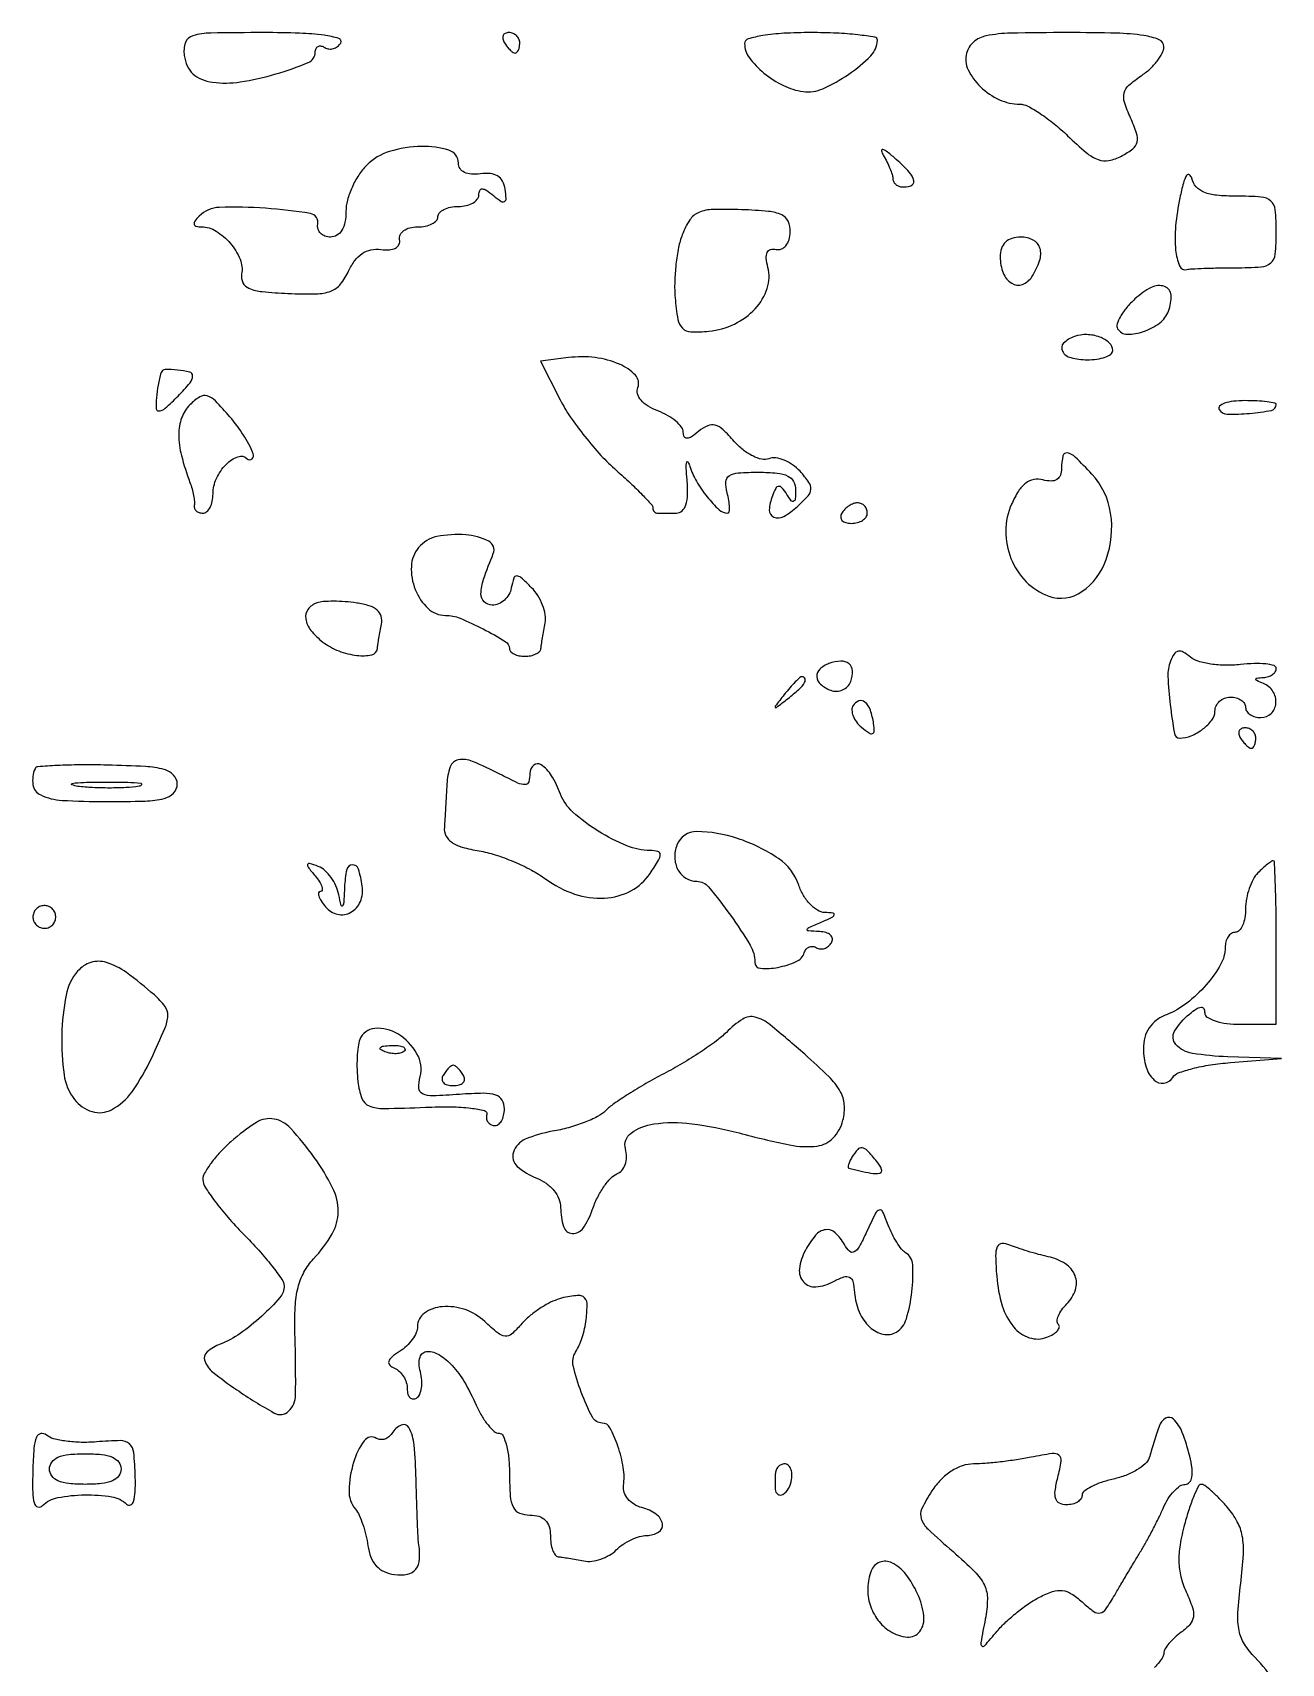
# Model space of a CAD drawing. Extents: x 0 to 5034, y 0 to 2560.
# Drawn here: x 4912.4 to 5034.5, y 2400.5 to 2560 of the extents above; entities that cross this region are included whole.
import ezdxf

# ---------------------------------------------------------------- set-up
doc = ezdxf.new("R2010")
doc.units = 0

msp = doc.modelspace()

# ---------------------------------------------------------------- linework, layer by layer
for points in [[(4927.180449, 2557.75, 0.072159), (4927.476173, 2556.741171, 0.097684), (4928.029862, 2555.972064, 0.093139), (4928.856679, 2555.44636, 0.060178), (4929.956052, 2555.153447, 0.073997), (4932.651924, 2555.173798, 0.032514), (4936.143486, 2555.955598, 0.026064), (4939.30684, 2557.06534, 0.304217), (4940, 2558.099159, -0.104208), (4940.072382, 2558.442684, -0.179599), (4940.273452, 2558.649736, -0.165049), (4940.575368, 2558.685375, -0.086193), (4940.930902, 2558.542705, 0.108373), (4941.334197, 2558.401101, 0.099685), (4941.77286, 2558.434921, 0.095498), (4942.179369, 2558.639411, 0.090427), (4942.489919, 2558.983688, 0.495202), (4942.319898, 2559.427255, 0.037639), (4940.861129, 2559.738061, 0.025114), (4938.471506, 2559.940374, 0.008561), (4934.989466, 2560, 0.004277), (4929.789258, 2559.955514, 0.065951), (4928.022505, 2559.690628, 0.241848), (4927.307669, 2559.01783, 0.121132)], [(4958.5, 2559, 0.029505), (4958.768994, 2558.617226, 0.035638), (4959.066025, 2558.29375, 0.038439), (4959.34829, 2558.065539, 0.151918), (4959.559017, 2558, 0.210953), (4959.727648, 2558.07446, 0.081139), (4959.870461, 2558.29375, 0.061769), (4959.967655, 2558.617151, 0.042167), (4960, 2559, 0.105053), (4959.918938, 2559.381556, 0.099167), (4959.688914, 2559.70625, 0.09642), (4959.345238, 2559.923877, 0.093332), (4958.940983, 2560, 0.108972), (4958.586039, 2559.921712, 0.182303), (4958.3746, 2559.70625, 0.161196), (4958.343488, 2559.3821, 0.082592)], [(4982, 2558.928571, 0.161788), (4982.459444, 2557.545841, 0.060499), (4983.889611, 2556.048461, 0.057473), (4985.790193, 2554.823045, 0.081363), (4987.712306, 2554.237943, 0.13838), (4989.65529, 2554.515493, 0.046699), (4992.174639, 2555.925476, 0.045927), (4994.332259, 2557.725734, 0.192481), (4994.982723, 2559.25, 0.373435), (4994.736254, 2559.547559, 0.012265), (4993.08555, 2559.779687, 0.017967), (4990.99094, 2559.946036, 0.010831), (4988.5, 2560, 0.012956), (4985.819596, 2559.930531, 0.027893), (4983.766667, 2559.708791, 0.031369), (4982.336721, 2559.379882, 0.331943)], [(5003.708291, 2557.992503, 0.17664), (5003.860863, 2556.372348, 0.091196), (5005.068457, 2554.700194, 0.083235), (5006.923216, 2553.438454, 0.108238), (5008.924899, 2553, -0.121747), (5009.694883, 2552.809693, -0.025068), (5010.907308, 2552.091592, -0.024992), (5012.265306, 2551.091382, -0.021248), (5013.595386, 2549.907548, 0.017195), (5015.405255, 2548.270206, 0.085532), (5016.583543, 2547.579264, 0.138475), (5017.633571, 2547.490316, 0.075318), (5018.862869, 2547.92661, 0.042024), (5019.959628, 2548.637974, 0.171621), (5020.382606, 2549.295743, 0.140575), (5020.341538, 2550.154649, 0.025113), (5019.743792, 2551.66297, -0.028844), (5019.155048, 2553.181542, -0.140455), (5019.124821, 2554.094457, -0.150876), (5019.582826, 2554.849116, -0.034936), (5020.773916, 2555.76588, 0.039262), (5021.625673, 2556.433261, 0.041431), (5022.346088, 2557.214558, 0.045153), (5022.844636, 2557.989257, 0.120979), (5023, 2558.621972, 0.304641), (5022.541337, 2559.304903, 0.06061), (5021.047682, 2559.713285, 0.030317), (5018.375742, 2559.941491, 0.006147), (5013.616631, 2560, 0.004838), (5008.027116, 2559.945915, 0.045168), (5005.634159, 2559.682528, 0.126505), (5004.392964, 2559.08055, 0.154146)], [(4945.029349, 2547.029349, 0.052694), (4944.252491, 2546.068891, 0.038417), (4943.596121, 2544.861746, 0.039092), (4943.147264, 2543.605175, 0.066331), (4943, 2542.5, -0.04716), (4942.90137, 2541.456621, -0.088208), (4942.6, 2540.666667, -0.118484), (4942.11998, 2540.177821, -0.140575), (4941.5, 2540, -0.085015), (4940.946227, 2540.094843, -0.112004), (4940.514063, 2540.367188, -0.124722), (4940.271843, 2540.773817, -0.12222), (4940.25, 2541.25, 0.423838), (4939.521763, 2542.304529, 0.023787), (4935.140862, 2542.819819, 0.025724), (4930.603908, 2542.901864, 0.190258), (4928.657212, 2542.057212, 0.032664), (4928.22289, 2541.562108, 0.216989), (4928.150656, 2541.25, 0.297877), (4928.341568, 2541.056604, 0.053262), (4928.871429, 2541, -0.140538), (4930.299667, 2540.590467, -0.077258), (4931.686301, 2539.392077, -0.077509), (4932.639544, 2537.834401, -0.143852), (4932.79899, 2536.373586, 0.161899), (4932.919704, 2535.541031, 0.179677), (4933.511921, 2534.989064, 0.074639), (4934.80731, 2534.664262, 0.012947), (4937.332531, 2534.48523, 0.015298), (4940.0762, 2534.446013, 0.084328), (4941.524397, 2534.716369, 0.134686), (4942.465849, 2535.389304, 0.063819), (4943.258132, 2536.667192, -0.052338), (4943.866017, 2537.699691, -0.086508), (4944.596413, 2538.396016, -0.097589), (4945.451397, 2538.75184, -0.08406), (4946.425601, 2538.783109, 0.049496), (4947.249165, 2538.752847, 0.106692), (4947.856909, 2538.924165, 0.161034), (4948.190612, 2539.272374, 0.161944), (4948.25, 2539.75, -0.166466), (4948.313391, 2540.225577, -0.122642), (4948.660937, 2540.632812, -0.093534), (4949.25353, 2540.907264, -0.061879), (4950, 2541, 0.048028), (4950.765418, 2541.073693, 0.068025), (4951.4125, 2541.29375, 0.088204), (4951.848523, 2541.618118, 0.191087), (4952, 2542, -0.191087), (4952.151477, 2542.381882, -0.088204), (4952.5875, 2542.70625, -0.068025), (4953.234582, 2542.926307, -0.048028), (4954, 2543, 0.054166), (4954.76512, 2543.08313, 0.073876), (4955.4125, 2543.329718, 0.093538), (4955.846976, 2543.694154, 0.173281), (4956, 2544.122445, -0.100097), (4956.088403, 2544.55961, -0.312359), (4956.328639, 2544.712316, -0.140586), (4956.744163, 2544.575248, -0.023693), (4957.419707, 2544.066637, 0.021612), (4958.17068, 2543.496329, 0.284104), (4958.504425, 2543.478735, 0.29055), (4958.664168, 2543.768167, 0.022288), (4958.565844, 2544.694193, 0.085456), (4958.308887, 2545.467388, 0.132423), (4957.829858, 2545.976811, 0.116941), (4957.111283, 2546.214938, 0.058048), (4956.146137, 2546.187142, -0.05205), (4955.269796, 2546.15141, -0.097837), (4954.587379, 2546.331712, -0.133543), (4954.158802, 2546.706751, -0.147661), (4954, 2547.232755, 0.327686), (4953.076151, 2548.491044, 0.081889), (4950.394607, 2548.870965, 0.068516), (4947.254755, 2548.365904, 0.122886)], [(4995.562793, 2548, -0.019173), (4995.91093, 2547.370688, -0.019525), (4996.207564, 2546.720313, -0.019728), (4996.420228, 2546.136659, -0.072514), (4996.484687, 2545.75, 0.106296), (4996.553894, 2545.457342, 0.087848), (4996.740294, 2545.195833, 0.084038), (4997.013887, 2545.005179, 0.085523), (4997.333333, 2544.916667, 0.107449), (4998.254056, 2545.022467, 0.372673), (4998.533098, 2545.499971, 0.141386), (4998.105413, 2546.35136, 0.026082), (4996.834237, 2547.589464, 0.01167), (4995.965439, 2548.316395, 0.090512), (4995.501213, 2548.565713, 0.591252), (4995.374886, 2548.446699, 0.072856)], [(5024.571637, 2543.849864, 0.02766), (5024.154474, 2541.073117, 0.047543), (5024.15728, 2538.735468, 0.071343), (5024.53267, 2537.192536, 0.371796), (5025.25, 2536.821113, -0.045047), (5025.734846, 2536.891471, -0.004108), (5026.954688, 2536.947452, -0.005292), (5028.413345, 2536.98693, -0.004119), (5030, 2537, 0.01583), (5032.521028, 2537.079836, 0.165362), (5033.464286, 2537.46875, 0.192545), (5033.900863, 2538.324962, 0.022778), (5034, 2540.5, 0.022625), (5033.901803, 2542.669024, 0.190325), (5033.469523, 2543.527165, 0.166986), (5032.536422, 2543.918478, 0.016544), (5030.073324, 2544, -0.022929), (5028.163189, 2544.087642, -0.07311), (5026.925464, 2544.387466, -0.117047), (5026.159341, 2544.930546, -0.123483), (5025.737517, 2545.75, 0.187533), (5025.50539, 2546.088991, 0.428719), (5025.233823, 2546.030989, 0.072323), (5024.910976, 2545.279872, 0.014283)], [(4975.899656, 2540.236074, 0.041815), (4975.538007, 2538.977167, 0.020904), (4975.283085, 2537.338776, 0.020595), (4975.159495, 2535.610018, 0.028511), (4975.201172, 2534.056473, 0.02023), (4975.463935, 2531.953109, 0.157696), (4975.912166, 2531.086965, 0.189769), (4976.739405, 2530.731984, 0.031693), (4978.5, 2530.790263, 0.08852), (4980.993144, 2531.488413, 0.093966), (4983.032275, 2532.997138, 0.105912), (4984.208983, 2534.980905, 0.146056), (4984.279567, 2537.038938, -0.037476), (4984.115728, 2537.934922, -0.133947), (4984.2079, 2538.504751, -0.224979), (4984.534854, 2538.781, -0.119343), (4985.076777, 2538.79259, 0.149592), (4985.596301, 2538.834661, 0.129226), (4986.038451, 2539.16031, 0.100729), (4986.339941, 2539.742008, 0.063754), (4986.454545, 2540.5, 0.110213), (4986.246763, 2541.54205, 0.183189), (4985.625578, 2542.171589, 0.085288), (4984.345115, 2542.511608, 0.013001), (4981.698483, 2542.679601, 0.014728), (4978.892504, 2542.701865, 0.094602), (4977.510622, 2542.407094, 0.148738), (4976.637676, 2541.680563, 0.054567)], [(5007, 2538.059017, 0.092408), (5007.29226, 2536.491165, 0.162197), (5008.123665, 2535.484179, 0.231055), (5009.16767, 2535.374277, 0.165725), (5010.096491, 2536.121885, 0.058198), (5010.851082, 2537.690637, 0.153085), (5010.885961, 2538.924254, 0.211198), (5010.236002, 2539.708842, 0.116192), (5009, 2540, 0.072026), (5008.136347, 2539.87494, 0.121293), (5007.507601, 2539.507377, 0.12387), (5007.129729, 2538.896395, 0.077002)], [(5020.172309, 2533.945904, 0.030337), (5019.361652, 2533.093185, 0.043192), (5018.760476, 2532.238744, 0.050806), (5018.425234, 2531.498555, 0.222917), (5018.478822, 2531.034267, 0.254799), (5019.418159, 2530.498629, 0.088625), (5021.009589, 2530.751419, 0.078919), (5022.585123, 2531.595495, 0.139659), (5023.463608, 2532.765759, 0.106472), (5023.706228, 2534.32604, 0.300764), (5023.076728, 2535.167657, 0.208852), (5021.778858, 2535.079918, 0.067788)], [(5014.25, 2530.269359, 0.108795), (5013.198921, 2529.621517, 0.338387), (5013.082945, 2528.849521, 0.205422), (5013.909153, 2528.205486, 0.064317), (5015.5, 2528, 0.033947), (5016.457587, 2528.065089, 0.051882), (5017.265625, 2528.262322, 0.06743), (5017.821956, 2528.550354, 0.244294), (5018, 2528.893011, 0.210241), (5017.665985, 2529.652264, 0.097847), (5016.728054, 2530.223237, 0.082195), (5015.473051, 2530.461659, 0.090078)], [(4964.762926, 2528.209211), (4962.025852, 2527.86965), (4963.954012, 2524.090145, 0.032288), (4964.949136, 2522.416002, 0.017771), (4966.365655, 2520.499062, 0.017653), (4967.946891, 2518.649068, 0.026939), (4969.456233, 2517.172572, -0.007823), (4970.824731, 2515.932566, -0.011735), (4971.975965, 2514.804368, -0.006747), (4972.897417, 2513.832046, -0.196036), (4973.015147, 2513.517252, 0.096208), (4973.047522, 2513.319842, 0.100007), (4973.151325, 2513.151943, 0.101788), (4973.310392, 2513.039618, 0.103356), (4973.5, 2513), (4974.242875, 2513), (4975.326807, 2513, 0.191441), (4975.882163, 2513.220726, 0.12668), (4976.252528, 2513.808632, 0.073074), (4976.41827, 2514.808561, 0.026482), (4976.368404, 2516.25, -0.009304), (4976.288134, 2517.412762, -0.065088), (4976.333312, 2517.978587, -0.682781), (4976.462649, 2517.999855, -0.062615), (4976.649447, 2517.570721, 0.061143), (4977.275831, 2516.120105, 0.037226), (4978.337845, 2514.581572, 0.034606), (4979.49705, 2513.33168, 0.190723), (4980.334952, 2513, 0.366842), (4980.486149, 2513.12818, 0.046783), (4980.51877, 2513.5875, 0.037168), (4980.456022, 2514.233029, 0.021148), (4980.289749, 2515, -0.070855), (4980.167554, 2516.064371, -0.247294), (4980.495515, 2516.647903, -0.128259), (4981.36793, 2516.935832, -0.015915), (4983.383369, 2517, -0.022107), (4985.185231, 2516.920292, -0.091231), (4986.232289, 2516.63009, -0.162578), (4986.786277, 2516.087865, -0.121224), (4986.984687, 2515.25, -0.01627), (4986.949002, 2514.386181, -0.267807), (4986.79269, 2514.1563, -0.3555), (4986.558497, 2514.211835, -0.022469), (4986.123851, 2514.833846, 0.029537), (4985.653255, 2515.487441, 0.253964), (4985.33182, 2515.61968, 0.250513), (4985.042688, 2515.422706, 0.028865), (4984.708064, 2514.681611, 0.078491), (4984.414245, 2513.301389, 0.31801), (4984.847741, 2512.614094, 0.2318), (4985.818614, 2512.675591, 0.054241), (4987.176944, 2513.660132, 0.024909), (4988.204998, 2514.688129, 0.168228), (4988.482794, 2515.341019, 0.175342), (4988.291429, 2516.011034, 0.027558), (4987.414139, 2517.094875, 0.055728), (4986.694654, 2517.730884, 0.057793), (4985.860868, 2518.183243, 0.064187), (4985.043501, 2518.39495, 0.123535), (4984.376097, 2518.31408, -0.148691), (4983.684971, 2518.264798, -0.060411), (4982.787753, 2518.586937, -0.05258), (4981.839549, 2519.195302, -0.04524), (4980.985467, 2520.016757, 0.024755), (4979.889535, 2521.160741, 0.120028), (4979.114321, 2521.60299, 0.176109), (4978.385481, 2521.552532, 0.068849), (4977.515414, 2521.012792, -0.023256), (4976.799963, 2520.473159, -0.132501), (4976.354321, 2520.317398, -0.309845), (4976.097711, 2520.467112, -0.110881), (4976, 2520.902306, 0.165728), (4975.827347, 2521.408893, 0.053467), (4975.271236, 2521.989589, 0.046543), (4974.468566, 2522.547214, 0.037725), (4973.5191, 2522.992738, -0.046232), (4972.551, 2523.467232, -0.079155), (4971.868131, 2524.049563, -0.107233), (4971.531058, 2524.676872, -0.162873), (4971.557738, 2525.289868, 0.291944), (4971.310648, 2526.49829, 0.099124), (4969.76539, 2527.56319, 0.071024), (4967.36929, 2528.210844, 0.061479)], [(4924.923489, 2526.75, 0.028533), (4924.624026, 2525.52598, 0.028187), (4924.464356, 2524.270824, 0.022954), (4924.43876, 2523.21642, 0.407892), (4924.659912, 2523, 0.18352), (4925.324722, 2523.252516, 0.018119), (4926.583366, 2524.454162, 0.018383), (4927.750525, 2525.743858, 0.1765), (4928, 2526.428571, 0.347665), (4927.71642, 2526.787111, 0.032092), (4926.522096, 2526.989988, 0.031926), (4925.304744, 2527.039039, 0.323154)], [(4927.739368, 2523.596511, 0.110815), (4926.930037, 2522.318901, 0.086473), (4926.64899, 2520.6955, 0.062875), (4926.912097, 2518.62966, 0.027705), (4927.747671, 2516, -0.023054), (4927.954098, 2515.370682, -0.022541), (4928.10349, 2514.720313, -0.023113), (4928.182177, 2514.138788, -0.074356), (4928.158759, 2513.75, 0.137123), (4928.177041, 2513.464492, 0.127225), (4928.340385, 2513.220313, 0.106834), (4928.629838, 2513.056399, 0.075745), (4929, 2513, 0.181272), (4929.381693, 2513.143082, 0.091278), (4929.70625, 2513.551532, 0.071223), (4929.926111, 2514.159146, 0.05129), (4930, 2514.877555, -0.109053), (4930.331835, 2516.380908, -0.084054), (4931.285822, 2517.768766, -0.110256), (4932.430458, 2518.520745, -0.294884), (4933.342009, 2518.324657, 0.389495), (4933.812517, 2518.304619, 0.326391), (4933.935787, 2518.809329, 0.04478), (4932.985243, 2520.631012, 0.03487), (4931.650349, 2522.423381, 0.014908), (4930.226571, 2523.98372, 0.128169), (4929.426924, 2524.469999, 0.218394), (4928.699943, 2524.368577, 0.054239)], [(5028.417116, 2523.134109, 0.254262), (5029.204793, 2522.6839, 0.026877), (5031.395258, 2522.755034, 0.026191), (5033.535352, 2523.053511, 0.35933), (5034, 2523.616577, 0.362071), (5033.873529, 2523.768331, 0.014139), (5033.101414, 2523.88737, 0.019409), (5032.113794, 2523.972395, 0.011767), (5030.940983, 2524, 0.026952), (5029.804572, 2523.938699, 0.055737), (5028.937753, 2523.745645, 0.10349), (5028.462476, 2523.46285, 0.359763)], [(5013, 2517.383369, -0.087461), (5012.88193, 2516.713544, -0.166875), (5012.542339, 2516.293307, -0.144632), (5011.975429, 2516.134478, -0.060491), (5011.181645, 2516.242248, 0.106766), (5010.284084, 2516.280913, 0.121601), (5009.497255, 2515.937352, 0.089024), (5008.787427, 2515.1592, 0.03632), (5008.111872, 2513.890608, 0.1024), (5007.540933, 2511.246073, 0.098267), (5008.052087, 2508.549922, 0.100061), (5009.540732, 2506.291215, 0.110509), (5011.743356, 2504.884094, 0.245914), (5014.997093, 2505.322377, 0.154909), (5017.362298, 2508.451365, 0.122622), (5017.799401, 2512.996913, 0.151612), (5015.961045, 2516.811439, 0.011527), (5014.33363, 2518.479458, 0.147012), (5013.567571, 2518.880943, 0.406877), (5013.131182, 2518.593761, 0.054032)], [(4991.5, 2513, 0.139169), (4991.392057, 2512.620352, 0.191142), (4991.521475, 2512.29375, 0.138808), (4991.889346, 2512.073267, 0.066118), (4992.440983, 2512, 0.062283), (4993.037096, 2512.074545, 0.080552), (4993.542039, 2512.29375, 0.097988), (4993.879982, 2512.618621, 0.153634), (4994, 2513, 0.092995), (4993.928382, 2513.381732, 0.096318), (4993.723586, 2513.70625, 0.099231), (4993.418051, 2513.923444, 0.105429), (4993.059017, 2514, 0.089642), (4992.653442, 2513.926698, 0.053229), (4992.2129, 2513.70625, 0.051032), (4991.806203, 2513.382515, 0.06081)], [(4950.105498, 2509.627118, 0.163966), (4949.39803, 2507.7905, 0.10529), (4949.781517, 2505.517825, 0.110033), (4951.033311, 2503.6729, 0.191143), (4952.729207, 2503, -0.097739), (4954.163724, 2502.716877, -0.022241), (4956.422251, 2501.66958, -0.016197), (4958.590236, 2500.453879, -0.259859), (4958.992198, 2499.75, 0.189974), (4959.108568, 2499.463544, 0.087188), (4959.438333, 2499.220313, 0.06754), (4959.925372, 2499.055283, 0.047993), (4960.5, 2499, 0.04767), (4961.079619, 2499.055387, 0.063463), (4961.58185, 2499.220313, 0.078959), (4961.935618, 2499.463189, 0.179364), (4962.076511, 2499.75, -0.012207), (4962.12744, 2500.151814, -0.003138), (4962.229596, 2500.798119, -0.003193), (4962.355512, 2501.534179, -0.003242), (4962.49021, 2502.264872, 0.089631), (4962.49818, 2503.062103, 0.050135), (4962.239637, 2504.000031, 0.047861), (4961.775176, 2504.926266, 0.056293), (4961.163699, 2505.693465, 0.010397), (4960.122049, 2506.692687, 0.190066), (4959.701412, 2506.85495, 0.327751), (4959.415858, 2506.641934, 0.026545), (4959.176676, 2505.678593, -0.084002), (4958.936837, 2505.037318, -0.07838), (4958.494982, 2504.493087, -0.081317), (4957.923927, 2504.126952, -0.102319), (4957.310044, 2504, -0.196195), (4956.521273, 2504.321896, -0.20702), (4956.205858, 2505.09452, -0.078202), (4956.465417, 2506.547535, -0.015218), (4957.414385, 2509.043738, 0.394443), (4956.963207, 2510.250848, 0.095803), (4954.713603, 2510.87507, 0.071268), (4951.885339, 2510.697656, 0.169889)], [(4940.159981, 2504.219994, 0.153229), (4939.299688, 2503.598201, 0.201094), (4939.067954, 2502.667252, 0.133041), (4939.570949, 2501.533178, 0.059948), (4940.75, 2500.392046, 0.069594), (4942.299687, 2499.52452, 0.062938), (4944.081964, 2499.077645, 0.080755), (4945.522348, 2499.137024, 0.327723), (4946.076511, 2499.75, -0.012176), (4946.126678, 2500.145995, -0.003373), (4946.224713, 2500.764847, -0.003404), (4946.345251, 2501.464274, -0.00356), (4946.473586, 2502.151607, 0.118263), (4946.44032, 2502.911956, 0.147894), (4946.059251, 2503.502807, 0.102034), (4945.280475, 2503.929221, 0.037984), (4944.057056, 2504.204934, 0.017777), (4942.924071, 2504.330271, 0.017693), (4941.783239, 2504.375067, 0.017845), (4940.785544, 2504.343308, 0.063646)], [(4990.25, 2498.281721, 0.100346), (4989.34205, 2497.731978, 0.226321), (4989.050008, 2497.003325, 0.20382), (4989.425267, 2496.257352, 0.084242), (4990.417241, 2495.670131, 0.098143), (4990.999271, 2495.569774, 0.09773), (4991.576524, 2495.698709, 0.098152), (4992.059598, 2496.036534, 0.099941), (4992.373567, 2496.531117, 0.095836), (4992.556278, 2497.562575, 0.219843), (4992.221881, 2498.257363, 0.188714), (4991.420639, 2498.519674, 0.072063)], [(5023.643971, 2498.514586, 0.102916), (5023.401992, 2497.027426, 0.018824), (5023.629979, 2494.234699, 0.012218), (5024.035501, 2491.428868, 0.36583), (5024.543213, 2491, 0.098064), (5025.671335, 2491.223404, 0.063876), (5026.828294, 2491.88366, 0.067101), (5027.710265, 2492.756442, 0.165649), (5028, 2493.606989, -0.106859), (5028.114899, 2494.13847, -0.099462), (5028.440625, 2494.590803, -0.095925), (5028.92737, 2494.894051, -0.091732), (5029.5, 2495, -0.064853), (5030.073457, 2494.925306, -0.082425), (5030.559375, 2494.70625, -0.098894), (5030.884432, 2494.381354, -0.148195), (5031, 2494, 0.148195), (5031.115568, 2493.618646, 0.098894), (5031.440625, 2493.29375, 0.082425), (5031.926543, 2493.074694, 0.064853), (5032.5, 2493, 0.195162), (5033.497092, 2493.4046, 0.183281), (5033.96373, 2494.402786, 0.160551), (5033.674917, 2495.564728, 0.157601), (5032.75, 2496.337719, -0.009076), (5032.090194, 2496.617987, -0.295955), (5032, 2496.757018, -0.382689), (5032.096611, 2496.864758, -0.011437), (5032.75, 2496.921053, 0.061368), (5033.227952, 2497.010822, 0.07619), (5033.632812, 2497.211574, 0.091088), (5033.904629, 2497.488156, 0.149865), (5034, 2497.799199, 0.335809), (5033.784492, 2498.083894, 0.041182), (5032.967829, 2498.243134, 0.035448), (5031.833279, 2498.287844, 0.021188), (5030.486227, 2498.188185, -0.032842), (5029.040558, 2498.115032, -0.033151), (5027.60235, 2498.23233, -0.035089), (5026.370014, 2498.505065, -0.10154), (5025.60301, 2498.914509, 0.043325), (5024.898722, 2499.402702, 0.182204), (5024.399347, 2499.482818, 0.200136), (5024.00091, 2499.212317, 0.053277)], [(4985.872445, 2495.25, 0.001576), (4984.99236, 2494.120493, 0.377591), (4985, 2494, 0.377591), (4985.120493, 2493.99236, 0.001576), (4986.25, 2494.872445, 0.017685), (4987.306759, 2495.76332, 0.065617), (4987.869516, 2496.426111, 0.241985), (4987.90695, 2496.806605, 0.307699), (4987.622445, 2497, 0.184603), (4987.410139, 2496.91885, 0.013803), (4986.952641, 2496.485938, 0.017649), (4986.425681, 2495.920402, 0.012436)], [(4992.611146, 2494.179838, 0.14929), (4992.4922, 2493.727586, 0.082515), (4992.608881, 2493.163196, 0.069725), (4992.935862, 2492.575529, 0.057839), (4993.430717, 2492.057499, 0.019148), (4994.164781, 2491.494308, 0.231359), (4994.506105, 2491.438726, 0.335379), (4994.675915, 2491.671466, 0.032229), (4994.615318, 2492.415248, 0.04703), (4994.295141, 2493.725197, 0.12951), (4993.769411, 2494.508192, 0.268114), (4993.174461, 2494.62756, 0.174572)], [(5030.5, 2491, 0.029505), (5030.768994, 2490.617226, 0.035638), (5031.066025, 2490.29375, 0.038439), (5031.34829, 2490.065539, 0.151918), (5031.559017, 2490, 0.210953), (5031.727648, 2490.07446, 0.081139), (5031.870461, 2490.29375, 0.061769), (5031.967655, 2490.617151, 0.042167), (5032, 2491, 0.105053), (5031.918938, 2491.381556, 0.099167), (5031.688914, 2491.70625, 0.09642), (5031.345238, 2491.923877, 0.093332), (5030.940983, 2492, 0.108972), (5030.586039, 2491.921712, 0.182303), (5030.3746, 2491.70625, 0.161196), (5030.343488, 2491.3821, 0.082592)], [(4952.875, 2486.5, -0.001287), (4952.818005, 2485.416048, -0.000971), (4952.75, 2484.225296, -0.000981), (4952.681722, 2483.106524, -0.002272), (4952.625, 2482.266963, 0.133143), (4952.786161, 2481.441125, 0.130174), (4953.343086, 2480.80144, 0.081573), (4954.384254, 2480.320441, 0.027219), (4956.028981, 2479.960307, -0.037299), (4957.596034, 2479.583959, -0.022289), (4959.39406, 2478.917764, -0.022244), (4961.135031, 2478.089876, -0.03563), (4962.528981, 2477.216732, 0.075599), (4965.366107, 2475.740018, 0.095869), (4968.2868, 2475.334844, 0.108907), (4970.86709, 2476.049699, 0.125004), (4972.758333, 2477.762551, 0.010818), (4973.580124, 2479.060308, 0.134591), (4973.737119, 2479.616108, 0.345891), (4973.510639, 2479.908953, 0.061698), (4972.77561, 2480, -0.097837), (4970.46442, 2480.456608, -0.042594), (4967.669871, 2481.894616, -0.042376), (4965.206806, 2483.747991, -0.119995), (4963.996775, 2485.508483, 0.045446), (4963.114787, 2487.31515, 0.108321), (4962.090446, 2488.391208, 0.341614), (4961.366361, 2488.344691, 0.215306), (4961, 2487.533337, -0.071919), (4960.882675, 2486.721883, -0.326849), (4960.525247, 2486.449145, -0.115922), (4959.814245, 2486.601294, -0.008906), (4958.04966, 2487.47432, 0.02042), (4955.386234, 2488.716564, 0.146456), (4953.990407, 2488.863294, 0.268471), (4953.204176, 2488.186575, 0.071518)], [(4912.58889, 2488, 0.142704), (4912.387311, 2486.442406, 0.249951), (4913.148608, 2485.429784, 0.094645), (4915.231605, 2484.903346, 0.014706), (4919.5, 2484.777778, 0.007496), (4923.363986, 2484.835709, 0.052558), (4925.228504, 2485.088963, 0.141697), (4926.146873, 2485.616667, 0.194326), (4926.5, 2486.490951, 0.192961), (4926.14918, 2487.366147, 0.136563), (4925.229353, 2487.913621, 0.052915), (4923.382432, 2488.211104, 0.008091), (4919.653755, 2488.352062, 0.006897), (4917.013633, 2488.372687, 0.010953), (4914.754375, 2488.309668, 0.005058), (4912.867459, 2488.196491, 0.279068)], [(4922.767909, 2486.285474, -0.024559), (4921.487453, 2486.154945, -0.012695), (4919.878422, 2486.111345, -0.01259), (4918.218327, 2486.150328, -0.018638), (4916.767909, 2486.275269, -0.069146), (4916.205163, 2486.425738, -0.756877), (4916.222448, 2486.564056, -0.031761), (4917.352754, 2486.662864, -0.005499), (4919.5, 2486.690131, -0.005888), (4921.655786, 2486.668409, -0.025342), (4922.934948, 2486.575472, -0.556092), (4923.000181, 2486.434198, -0.212532)], [(4975.380002, 2480.547887, 0.099312), (4975.165151, 2479.28438, 0.117283), (4975.479707, 2478.11624, 0.129875), (4976.250799, 2477.296528, 0.137674), (4977.309017, 2476.987621, -0.22032), (4978.471374, 2476.434566, -0.017421), (4980.615527, 2473.661227, -0.020636), (4982.537221, 2470.741085, -0.136022), (4983, 2469.071442, 0.391838), (4983.553384, 2468.473722, 0.066626), (4985.249929, 2468.568931, 0.057424), (4987.048419, 2469.132841, 0.210657), (4987.832108, 2469.996323, -0.093739), (4988.026029, 2470.344084, -0.120646), (4988.319687, 2470.560474, -0.127183), (4988.667786, 2470.610207, -0.111073), (4989.016312, 2470.489919, 0.119451), (4989.387096, 2470.368771, 0.100674), (4989.797949, 2470.419415, 0.092127), (4990.186095, 2470.635029, 0.08179), (4990.489919, 2470.983688, 0.167522), (4990.578016, 2471.374687, 0.181095), (4990.402126, 2471.722105, 0.119043), (4989.956497, 2471.969538, 0.057828), (4989.309017, 2472.070285, -0.008061), (4988.236922, 2472.129261, -0.453283), (4988.129501, 2472.270989, -0.240506), (4988.284157, 2472.464345, -0.004561), (4989.5, 2473, 0.007772), (4990.556778, 2473.473706, 0.200003), (4990.763936, 2473.701013, 0.483281), (4990.662173, 2473.864739, 0.018046), (4989.833333, 2473.929715, -0.12989), (4989.131602, 2474.147154, -0.063461), (4988.401176, 2474.744574, -0.056524), (4987.754259, 2475.603455, -0.052768), (4987.298331, 2476.605006, 0.16564), (4985.320179, 2479.206869, 0.068345), (4981.294958, 2481.180991, 0.076689), (4977.303731, 2481.851386, 0.314198)], [(5032.2, 2477.8, 0.075503), (5031.739764, 2477.174939, 0.038434), (5031.3525, 2476.276875, 0.037078), (5031.088418, 2475.26866, 0.045545), (5031, 2474.3, -0.041555), (5030.926688, 2473.419414, -0.061077), (5030.70625, 2472.675625, -0.080277), (5030.38247, 2472.170857, -0.213207), (5030, 2472, 0.147131), (5029.61865, 2471.8853, 0.099053), (5029.29375, 2471.562733, 0.082791), (5029.074725, 2471.080499, 0.065375), (5029, 2470.511431, -0.130509), (5028.555487, 2468.837438, -0.04985), (5027.145377, 2466.856883, -0.048499), (5025.24412, 2465.065909, -0.071188), (5023.25, 2463.933455, 0.066345), (5022.274648, 2463.391924, 0.0852), (5021.567751, 2462.650365, 0.084397), (5021.144154, 2461.709628, 0.063759), (5021, 2460.583768, 0.075147), (5021.267022, 2458.817131, 0.126656), (5022.048328, 2457.548469, 0.232357), (5023.015627, 2457.238381, 0.221213), (5023.881135, 2457.807673, -0.169392), (5024.418823, 2458.243926, -0.02367), (5025.808586, 2458.671844, -0.024849), (5027.56392, 2459.030733, -0.018765), (5029.519332, 2459.25554), (5034.5, 2459.639504), (5029.25, 2459.819752, -0.030938), (5025.790285, 2460.153523, -0.17206), (5024.176805, 2461.032492, -0.329307), (5024.054458, 2462.317134, -0.084394), (5025.5, 2464, -0.024942), (5026.191217, 2464.51771, -0.128583), (5026.638636, 2464.674576, -0.300026), (5026.898357, 2464.532179, -0.122183), (5027, 2464.122445, 0.260797), (5027.241597, 2463.690758, 0.060073), (5028.028125, 2463.329718, 0.047226), (5029.159119, 2463.081607, 0.030402), (5030.5, 2463), (5034, 2463), (5034, 2471, 0.003514), (5033.978439, 2474.067567, 0.005856), (5033.911875, 2476.65, 0.001376), (5033.821979, 2478.883155, 0.401679), (5033.7, 2479, 0.157369), (5033.525676, 2478.943741, 0.012597), (5033.135625, 2478.6475, 0.016057), (5032.681514, 2478.259658, 0.01161)], [(4939.981001, 2477.522892, -0.027531), (4940.414567, 2476.937735, -0.06363), (4940.654811, 2476.44735, -0.14155), (4940.669622, 2476.13394, -0.347221), (4940.5, 2476, 0.344722), (4940.329783, 2475.866818, 0.143045), (4940.342614, 2475.555753, 0.0642), (4940.580028, 2475.068772, 0.027728), (4941.010234, 2474.487669, 0.164485), (4942.182388, 2473.765749, 0.187122), (4943.481131, 2473.954063, 0.16759), (4944.413638, 2475.007159, 0.135412), (4944.600715, 2476.514744, 0.039868), (4944.217091, 2478.187622, 0.343108), (4943.626817, 2478.595481, 0.339553), (4943.079866, 2478.124331, 0.039616), (4942.863818, 2476.416667, -0.003808), (4942.781735, 2474.905764, -0.145358), (4942.666271, 2474.590023, -0.638209), (4942.530045, 2474.618285, -0.009389), (4942.305347, 2475.665449, 0.058338), (4942.02641, 2476.538823, 0.050148), (4941.542107, 2477.373233, 0.052649), (4940.937155, 2478.047445, 0.09223), (4940.300085, 2478.438341, 0.01402), (4939.44191, 2478.740336, 0.406894), (4939.251903, 2478.645596, 0.253607), (4939.295327, 2478.37881, 0.008657)], [(4912.552786, 2474.08541, 0.099038), (4912.401684, 2473.679226, 0.097945), (4912.417584, 2473.244476, 0.097945), (4912.597789, 2472.848514, 0.099038), (4912.91459, 2472.552786, 0.099038), (4913.320774, 2472.401684, 0.097945), (4913.755524, 2472.417584, 0.097945), (4914.151486, 2472.597789, 0.099038), (4914.447214, 2472.91459, 0.099038), (4914.598316, 2473.320774, 0.097945), (4914.582416, 2473.755524, 0.097945), (4914.402211, 2474.151486, 0.099038), (4914.08541, 2474.447214, 0.099038), (4913.679226, 2474.598316, 0.097945), (4913.244476, 2474.582416, 0.097945), (4912.848514, 2474.402211, 0.099038)], [(4916.758047, 2468.193573, 0.129909), (4915.626316, 2465.848497, 0.041464), (4915.203773, 2461.965005, 0.041473), (4915.427942, 2458.063954, 0.129465), (4916.438375, 2455.659304, 0.15633), (4918.168375, 2454.462109, 0.198351), (4920.084952, 2454.647478, 0.117759), (4922.077172, 2456.403535, 0.043647), (4923.968782, 2459.656974, 0.008068), (4925.292468, 2462.595219, 0.090314), (4925.579858, 2463.839449, 0.175843), (4925.293796, 2464.760069, 0.050535), (4924.260071, 2465.868851, 0.021914), (4921.523223, 2468.062239, 0.083014), (4919.570538, 2469.044681, 0.151169), (4918.054662, 2469.045331, 0.141727)], [(4980.210888, 2462.210888, -0.037858), (4979.233129, 2461.370954, -0.012442), (4977.676402, 2460.284884, -0.012314), (4975.882868, 2459.161316, -0.013634), (4974.095221, 2458.16665, 0.010624), (4972.338767, 2457.203138, 0.010877), (4970.638765, 2456.17314, 0.010684), (4969.203416, 2455.216552, 0.044073), (4968.40415, 2454.547007, -0.078758), (4967.62009, 2453.977487, -0.025603), (4966.308598, 2453.392091, -0.024801), (4964.76169, 2452.881118, -0.025524), (4963.186484, 2452.531506, 0.060136), (4960.547611, 2451.751222, 0.214119), (4959.385657, 2450.481997, 0.297771), (4959.750836, 2449.105855, 0.09258), (4961.666667, 2447.936633, -0.063302), (4962.5907, 2447.444054, -0.067364), (4963.340425, 2446.744608, -0.072767), (4963.83148, 2445.925917, -0.099072), (4964, 2445.083768, 0.075113), (4964.281934, 2443.217622, 0.307659), (4965.130851, 2442.539559, 0.268583), (4966.190351, 2443.048417, 0.065804), (4967.095748, 2444.844818, -0.031761), (4967.594999, 2446.029192, -0.034045), (4968.230373, 2447.112376, -0.036268), (4968.90082, 2447.956787, -0.115719), (4969.492253, 2448.358654, 0.125447), (4969.982512, 2448.705701, 0.093554), (4970.312266, 2449.283446, 0.081435), (4970.438027, 2450.01799, 0.065803), (4970.33864, 2450.813039, -0.309496), (4970.895489, 2452.364916, -0.122342), (4973.10749, 2453.254882, -0.066706), (4976.82397, 2453.27655, -0.033234), (4981.451383, 2452.368233, 0.01431), (4986.397825, 2451.201436, 0.081239), (4989.092154, 2451.091146, 0.174143), (4990.668645, 2451.88411, 0.129218), (4991.616053, 2453.606371, 0.079646), (4991.74963, 2455.138758, 0.113462), (4991.350003, 2456.440019, 0.067606), (4990.234472, 2457.880549, 0.014057), (4987.885105, 2460.063733, 0.008213), (4984.505356, 2462.934884, 0.104118), (4983.033471, 2463.701724, 0.215543), (4981.822515, 2463.516504, 0.052305)], [(4944.363571, 2461.505067, 0.060278), (4944.187657, 2460.804444, 0.019964), (4944.096807, 2459.746492, 0.019549), (4944.088886, 2458.554847, 0.021008), (4944.175426, 2457.394684, 0.056474), (4944.560209, 2455.746068, 0.219639), (4945.274797, 2455.015778, 0.09507), (4946.694833, 2454.765752, 0.006592), (4950.773904, 2454.881922, -0.012672), (4953.289249, 2454.92296, -0.027205), (4955.224626, 2454.800044, -0.031621), (4956.550024, 2454.557435, -0.423171), (4956.773904, 2454.171711, 0.10134), (4956.74633, 2453.793397, 0.117091), (4956.874209, 2453.456065, 0.117437), (4957.139688, 2453.212918, 0.102368), (4957.5, 2453.1, 0.175988), (4957.880991, 2453.196771, 0.106265), (4958.20625, 2453.537677, 0.081428), (4958.425983, 2454.075782, 0.056356), (4958.5, 2454.730391, 0.132802), (4958.270133, 2455.580581, 0.184847), (4957.661644, 2456.069743, 0.082342), (4956.456287, 2456.248501, 0.013749), (4954.110742, 2456.143867, -0.009688), (4951.492943, 2456.005775, -0.114482), (4950.50071, 2456.201382, -0.286489), (4950.131309, 2456.752911, -0.072099), (4950.257508, 2457.876709, 0.198098), (4949.951266, 2460.12541, 0.12375), (4948.069021, 2462.055952, 0.159271), (4945.822285, 2462.596081, 0.288754)], [(4948.729167, 2460.395833, -0.126455), (4948.402231, 2460.202593, -0.060344), (4947.916927, 2460.123424, -0.05415), (4947.359369, 2460.160852, -0.051402), (4946.8125, 2460.316886, -0.054073), (4946.395823, 2460.538436, -0.470617), (4946.37858, 2460.720685, -0.168741), (4946.670344, 2460.862007, -0.018894), (4947.416667, 2460.921053, -0.028489), (4948.112848, 2460.910055, -0.077125), (4948.592839, 2460.799335, -0.208169), (4948.77538, 2460.614691, -0.296942)], [(4952.5, 2458, 0.146489), (4952.397987, 2457.620597, 0.191582), (4952.538811, 2457.29375, 0.134005), (4952.925364, 2457.072951, 0.063222), (4953.5, 2457, 0.063222), (4954.074636, 2457.072951, 0.134005), (4954.461189, 2457.29375, 0.191582), (4954.602013, 2457.620597, 0.146489), (4954.5, 2458, 0.025622), (4954.235369, 2458.382847, 0.032351), (4953.951311, 2458.70625, 0.033983), (4953.686704, 2458.937141, 0.163822), (4953.5, 2459, 0.163822), (4953.313296, 2458.937141, 0.033983), (4953.048689, 2458.70625, 0.032351), (4952.764631, 2458.382847, 0.025622)], [(4931.75, 2451.516365, 0.024541), (4930.697844, 2450.494457, 0.028848), (4929.809905, 2449.425656, 0.02976), (4929.178321, 2448.453292, 0.131255), (4929.007123, 2447.797966, 0.14239), (4929.221167, 2447.076393, 0.017384), (4930.170651, 2445.706277, 0.01947), (4931.447251, 2444.126679, 0.014921), (4932.958065, 2442.5, -0.011817), (4934.472181, 2440.889924, -0.015982), (4935.757797, 2439.360786, -0.012953), (4936.740031, 2438.044928, -0.143344), (4936.950941, 2437.430335, -0.193217), (4936.547583, 2436.275005, -0.028058), (4934.772331, 2434.457831, -0.03228), (4932.642684, 2432.748215, -0.061448), (4930.706639, 2431.717668, 0.085569), (4929.419435, 2430.951095, 0.311868), (4929.18923, 2430.079871, 0.138856), (4929.985618, 2428.969602, 0.018728), (4932.318713, 2427.25, 0.021744), (4935.990318, 2424.97751, 0.330154), (4937.389088, 2425.156153, 0.202062), (4938.078271, 2426.753868, 0.009605), (4938.014342, 2432.715699, -0.019431), (4938.037953, 2435.361147, -0.048909), (4938.317123, 2437.26598, -0.064209), (4938.895568, 2438.750714, -0.062652), (4939.835496, 2440.053801, 0.055906), (4941.648842, 2442.497833, 0.130872), (4942.243173, 2444.676053, 0.117903), (4941.700129, 2447.009851, 0.040916), (4939.896111, 2449.984717, 0.027097), (4937.598254, 2452.819928, 0.163861), (4935.969842, 2453.732264, 0.190408), (4934.261403, 2453.402884, 0.038763)], [(4992.5, 2450, 0.024465), (4992.285131, 2449.610999, 0.044078), (4992.154287, 2449.271275, 0.062476), (4992.115545, 2449.022916, 0.353185), (4992.190983, 2448.923489, 0.009465), (4994.352713, 2448.431485, 0.110428), (4995.213243, 2448.444488, 0.46087), (4995.398728, 2448.80783, 0.075397), (4994.933363, 2449.580293, 0.015231), (4993.994387, 2450.644027, 0.16301), (4993.494248, 2450.913356, 0.261772), (4993.059937, 2450.759111, 0.041002)], [(4993.931772, 2442.701015, -0.014689), (4993.199967, 2441.236617, -0.139452), (4992.717184, 2440.738658, -0.335639), (4992.271762, 2440.794128, -0.072388), (4991.767476, 2441.451015, 0.077841), (4990.856075, 2442.611921, 0.227511), (4989.909578, 2442.907247, 0.184262), (4988.936409, 2442.363668, 0.051437), (4987.942543, 2440.892641, 0.089765), (4987.361625, 2439.093668, 0.219415), (4987.761732, 2437.794195, 0.236918), (4988.970982, 2437.318389, 0.100589), (4990.685535, 2437.831704, -0.033019), (4991.704988, 2438.293562, -0.213046), (4992.255573, 2438.260242, -0.221646), (4992.584979, 2437.830771, -0.035733), (4992.743139, 2436.759814, 0.082362), (4993.206402, 2434.862963, 0.103226), (4994.240884, 2433.381627, 0.134999), (4995.557838, 2432.684103, 0.19555), (4996.840254, 2432.900961, 0.18349), (4997.815914, 2434.173483, 0.04392), (4998.363409, 2436.828167, 0.043114), (4998.441573, 2439.483538, 0.244843), (4997.74122, 2440.659935, -0.087988), (4997.347381, 2441.011749, -0.025971), (4996.87925, 2441.675522, -0.025196), (4996.421467, 2442.490227, -0.024687), (4996.044529, 2443.352327, 0.015187), (4995.49563, 2444.675634, 0.378192), (4995.163482, 2444.825599, 0.206003), (4994.801572, 2444.517438, 0.006266)], [(5006.651641, 2438.351459, 0.053912), (5007.193653, 2435.476018, 0.099093), (5008.313772, 2433.383929, 0.142536), (5009.840496, 2432.342752, 0.172111), (5011.565587, 2432.386794, 0.04047), (5012.182564, 2432.682779, 0.078161), (5012.605879, 2433.02805, 0.132377), (5012.774572, 2433.362325, 0.252558), (5012.690747, 2433.642586, -0.217818), (5012.567098, 2433.974646, -0.07848), (5012.684324, 2434.47732, -0.059673), (5013.008909, 2435.064535, -0.040332), (5013.505129, 2435.647987, 0.116317), (5014.355221, 2437.022756, 0.176277), (5014.317989, 2438.413811, 0.157232), (5013.369163, 2439.568985, 0.089468), (5011.682818, 2440.267669, -0.011813), (5010.732301, 2440.498217, -0.008438), (5009.679763, 2440.799121, -0.008527), (5008.685733, 2441.120153, -0.018006), (5007.929141, 2441.40965, 0.113178), (5007.159505, 2441.546568, 0.289114), (5006.71555, 2441.23481, 0.105754), (5006.54787, 2440.338652, 0.01321)], [(4963.465282, 2435.994449, 0.039365), (4962.586663, 2435.579978, 0.024579), (4961.627184, 2434.966855, 0.024612), (4960.735539, 2434.264819, 0.040492), (4960.065192, 2433.578551, -0.039192), (4959.208018, 2432.696453, -0.208464), (4958.582277, 2432.495776, -0.147322), (4957.875703, 2432.788896, -0.017104), (4956.57301, 2433.931411, 0.105586), (4954.658731, 2435.08879, 0.102628), (4952.418419, 2435.379099, 0.136328), (4950.680565, 2434.751304, 0.242903), (4950, 2433.433059, -0.1054), (4949.874, 2432.841978, -0.050508), (4949.485937, 2432.165752, -0.04693), (4948.919449, 2431.514237, -0.049285), (4948.25, 2430.99165, 0.028226), (4947.480829, 2430.441648, 0.150236), (4947.194366, 2430.018727, 0.281522), (4947.285106, 2429.665897, 0.093372), (4947.75, 2429.358626, -0.089628), (4948.227966, 2429.047792, -0.064347), (4948.632812, 2428.554156, -0.06297), (4948.906696, 2427.96105, -0.076859), (4949, 2427.35765, 0.062732), (4949.066055, 2426.833242, 0.133168), (4949.266173, 2426.479952, 0.191605), (4949.562374, 2426.350502, 0.147805), (4949.90612, 2426.441979, 0.15438), (4950.21553, 2426.801315, 0.064046), (4950.392509, 2427.424696, 0.054994), (4950.422423, 2428.194768, 0.046215), (4950.289489, 2429.000996, -0.049139), (4950.162429, 2429.800635, -0.095455), (4950.246554, 2430.439356, -0.140897), (4950.525328, 2430.845756, -0.17413), (4950.954797, 2431, -0.139937), (4952.152989, 2430.657958, -0.068989), (4953.38093, 2429.63642, -0.052319), (4954.592975, 2427.990015, -0.028369), (4955.740225, 2425.75, 0.028963), (4956.281028, 2424.697157, 0.037707), (4956.899706, 2423.807813, 0.041485), (4957.504962, 2423.178742, 0.182426), (4957.978561, 2423, -0.293087), (4958.373745, 2422.746586, -0.045123), (4958.699952, 2421.825, -0.038416), (4958.926036, 2420.532909, -0.024111), (4959, 2419, 0.017388), (4959.074821, 2416.849164, 0.098846), (4959.375, 2415.75, 0.184152), (4959.978414, 2415.195784, 0.094959), (4961, 2415, -0.072254), (4961.873159, 2414.873159, -0.124864), (4962.5, 2414.5, -0.124864), (4962.873159, 2413.873159, -0.072254), (4963, 2413, 0.035529), (4963.054885, 2412.228568, 0.051182), (4963.220312, 2411.565025, 0.063962), (4963.462053, 2411.094211, 0.220218), (4963.75, 2410.923489, -0.012207), (4964.151814, 2410.87256, -0.003138), (4964.798119, 2410.770404, -0.003193), (4965.534179, 2410.644488, -0.003242), (4966.264872, 2410.50979, 0.078417), (4967.044352, 2410.484631, 0.050619), (4967.926588, 2410.686925, 0.049655), (4968.772032, 2411.070355, 0.065189), (4969.443444, 2411.586301, -0.048172), (4970.1002, 2412.127384, -0.03766), (4970.903476, 2412.584726, -0.038783), (4971.724273, 2412.898148, -0.071933), (4972.428571, 2413, 0.138406), (4973.588589, 2413.327379, 0.30705), (4973.949701, 2414.125609, 0.200134), (4973.341999, 2415.082042, 0.088716), (4971.958729, 2415.721044, -0.071635), (4971.182447, 2416.048156, -0.082971), (4970.573408, 2416.568885, -0.092391), (4970.213095, 2417.207655, -0.118524), (4970.150373, 2417.877424, 0.076536), (4970.132419, 2419.637308, 0.041755), (4969.604366, 2421.736505, 0.038813), (4968.829249, 2423.532231, 0.278299), (4968.053933, 2424, -0.279654), (4967.104446, 2424.576112, -0.030562), (4966.020466, 2427.010373, -0.03224), (4965.240387, 2429.592597, -0.198158), (4965.460374, 2430.935884, 0.063135), (4966.108963, 2432.359588, 0.042015), (4966.496251, 2434.112974, 0.040028), (4966.580928, 2435.697346, 0.259065), (4966.188533, 2436.361559, 0.13467), (4965.791841, 2436.468141, 0.032198), (4965.104558, 2436.420211, 0.030793), (4964.294751, 2436.259792, 0.026245)], [(4947.489919, 2422.983688, -0.08344), (4947.184813, 2422.635866, -0.092847), (4946.793158, 2422.422376, -0.100558), (4946.376993, 2422.374953, -0.117181), (4946, 2422.5, 0.393407), (4944.783495, 2422.258407, 0.083796), (4943.738075, 2420.137337, 0.066267), (4943.301086, 2417.401464, 0.18011), (4943.927724, 2415.574097, -0.065495), (4944.290295, 2414.990545, -0.02365), (4944.65126, 2414.081141, -0.02298), (4944.957041, 2413.035918, -0.025306), (4945.154182, 2412, 0.058039), (4945.445992, 2410.873191, 0.093964), (4945.967488, 2410.035314, 0.099617), (4946.734469, 2409.478313, 0.072239), (4947.75, 2409.180449, 0.081149), (4949.030482, 2409.207169, 0.185653), (4949.840606, 2409.703786, 0.153373), (4950.203467, 2410.699823, 0.051295), (4950.113331, 2412.26527, -0.02843), (4950.059341, 2412.786728, -0.001588), (4949.988959, 2414.416881, -0.002444), (4949.920809, 2416.358582, -0.001787), (4949.863378, 2418.51527, 0.017433), (4949.669763, 2421.854768, 0.099196), (4949.162672, 2423.550839, 0.399237), (4948.410358, 2423.802516, 0.146116)], [(5022.532783, 2423.667217, 0.000745), (5022.297288, 2422.926489, 0.000496), (5022.029478, 2422.07682, 0.000499), (5021.771271, 2421.251891, 0.000977), (5021.56757, 2420.594296, -0.138013), (5021.188955, 2420.007141, -0.046954), (5020.361067, 2419.403603, -0.042425), (5019.273322, 2418.876426, -0.037591), (5018.06757, 2418.514841, 0.026914), (5016.892639, 2418.189645, 0.038887), (5015.901099, 2417.768594, 0.044069), (5015.19655, 2417.319595, 0.232912), (5015, 2416.920545, -0.161844), (5014.883285, 2416.569413, -0.096338), (5014.553778, 2416.27041, -0.07774), (5014.061911, 2416.068426, -0.058688), (5013.480948, 2416, -0.113211), (5012.803653, 2416.155346, -0.205054), (5012.437089, 2416.577213, -0.113871), (5012.371793, 2417.351743, -0.025817), (5012.628116, 2418.654434, 0.021345), (5012.96534, 2420.290926, 0.275881), (5012.744623, 2420.847021, 0.203713), (5012.088967, 2421.0163, 0.012034), (5010.022168, 2420.654434, -0.011635), (5008.597296, 2420.403786, -0.008755), (5007.020315, 2420.19224, -0.008862), (5005.529666, 2420.045511, -0.020101), (5004.398053, 2420, 0.082872), (5003.311629, 2419.818687, 0.061107), (5002.212989, 2419.284193, 0.055946), (5001.185827, 2418.442241, 0.048125), (5000.311396, 2417.352497, 0.032791), (4999.336418, 2415.627653, 0.19867), (4999.279438, 2414.623593, 0.121751), (4999.94331, 2413.605551, 0.009455), (5002.381705, 2411.415815, -0.017139), (5004.512607, 2409.442236, -0.086159), (5005.449783, 2408.122643, -0.116683), (5005.744188, 2406.763607, -0.043787), (5005.535692, 2404.813318, 0.00279), (5005.097711, 2402.516612, 0.244215), (5005.196889, 2402.191621, 0.435669), (5005.451833, 2402.198301, 0.004954), (5006.69233, 2403.63296, -0.029168), (5007.553915, 2404.537003, -0.018472), (5008.654371, 2405.490907, -0.018544), (5009.808701, 2406.35064, -0.032297), (5010.833187, 2406.962664, -0.036457), (5012.12674, 2407.511172, -0.110366), (5013.072071, 2407.613978, -0.115075), (5013.948042, 2407.303466, -0.041465), (5015.004966, 2406.495506, 0.024365), (5016.148215, 2405.557991, 0.214525), (5016.771544, 2405.421558, 0.192804), (5017.326548, 2405.791636, 0.01931), (5018.194123, 2407.165802, -0.001894), (5018.800697, 2408.205047, -0.00123), (5019.509286, 2409.401829, -0.001237), (5020.206781, 2410.566724, -0.002352), (5020.774732, 2411.5, 0.011657), (5021.316159, 2412.42815, 0.006641), (5021.929228, 2413.573437, 0.006628), (5022.516111, 2414.743399, 0.010896), (5022.977637, 2415.75, -0.039462), (5023.433554, 2416.610987, -0.046655), (5023.997586, 2417.339063, -0.05299), (5024.580174, 2417.842411, -0.152843), (5025.083657, 2418, 0.218682), (5025.513167, 2418.197286, 0.137358), (5025.750968, 2418.706871, 0.074419), (5025.763806, 2419.560068, 0.027159), (5025.537645, 2420.75, 0.031092), (5024.809141, 2423.069755, 0.108863), (5023.95102, 2424.370072, 0.33766), (5023.169183, 2424.463807, 0.184433)], [(4912.371626, 2419.326704, 0.011655), (4912.360557, 2417.244909, 0.063607), (4912.523013, 2416.132653, 0.265974), (4912.862277, 2415.79783, 0.267172), (4913.321626, 2415.921626, -0.15137), (4914.807053, 2416.704305, -0.042283), (4917.451643, 2416.969556, -0.042097), (4920.093058, 2416.78782, -0.159638), (4921.55, 2416.048764, 0.313079), (4921.925681, 2415.980702, 0.214138), (4922.222441, 2416.318175, 0.064586), (4922.385105, 2417.263544, 0.01747), (4922.394951, 2418.786177, 0.017884), (4922.245124, 2421.115459, 0.188501), (4921.8189, 2421.949106, 0.187382), (4920.939, 2422.275361, 0.017638), (4918.594926, 2422.156485, -0.026596), (4917.092375, 2422.107239, -0.028795), (4915.632856, 2422.221296, -0.029985), (4914.405308, 2422.464404, -0.108513), (4913.699975, 2422.82415, 0.225809), (4913.146651, 2422.961705, 0.257289), (4912.734778, 2422.611846, 0.071613), (4912.486641, 2421.502182, 0.012098)], [(4921, 2419.5, -0.164293), (4920.773926, 2418.830552, -0.129352), (4920.166667, 2418.357143, -0.075863), (4919.104033, 2418.081893, -0.025511), (4917.5, 2418, -0.025511), (4915.895967, 2418.081893, -0.075863), (4914.833333, 2418.357143, -0.129352), (4914.226074, 2418.830552, -0.164293), (4914, 2419.5, -0.164293), (4914.226074, 2420.169448, -0.129352), (4914.833333, 2420.642857, -0.075863), (4915.895967, 2420.918107, -0.025511), (4917.5, 2421, -0.025511), (4919.104033, 2420.918107, -0.075863), (4920.166667, 2420.642857, -0.129352), (4920.773926, 2420.169448, -0.164293)], [(4985, 2419), (4985, 2418.146875), (4985, 2417.5, 0.241463), (4985.242332, 2417.027459, 0.301015), (4985.724355, 2417.008985, 0.127588), (4986.299205, 2417.601195, 0.093015), (4986.598844, 2418.472506, 0.057239), (4986.617186, 2419.056917, 0.085168), (4986.489419, 2419.551299, 0.112739), (4986.240939, 2419.879956, 0.176526), (4985.911516, 2420, 0.108912), (4985.563763, 2419.923342, 0.099759), (4985.267758, 2419.70625, 0.095344), (4985.069259, 2419.381784, 0.089971)], [(4994.377572, 2409.541554, 0.083794), (4994.043192, 2407.885293, 0.083822), (4994.270978, 2406.211233, 0.085395), (4995.028607, 2404.730269, 0.091644), (4996.222476, 2403.62966, 0.119214), (4997.91891, 2403.058634, 0.261955), (4999.125551, 2403.604758, 0.1924), (4999.523887, 2405.143991, 0.075293), (4998.912424, 2407.292863, 0.056802), (4997.760944, 2409.209433, 0.114488), (4996.407011, 2410.323066, 0.209522), (4995.215937, 2410.379409, 0.212774)]]:
    msp.add_lwpolyline(points, format="xyb", close=True)
msp.add_lwpolyline([(5033.856287, 2398.599195, 0.061851), (5031.936036, 2401.063964, -0.055114), (5030.88122, 2402.381025, -0.093341), (5030.36001, 2403.689685, -0.064189), (5030.247742, 2405.423096, -0.015194), (5030.52004, 2408.314097, 0.016208), (5030.780529, 2411.141096, 0.058311), (5030.677494, 2412.946148, 0.081264), (5030.188137, 2414.348778, 0.054202), (5029.216709, 2415.750132, 0.013996), (5028.425993, 2416.611878, 0.019135), (5027.664069, 2417.339101, 0.016202), (5027.002494, 2417.886719, 0.166265), (5026.671249, 2418, 0.284501), (5026.389939, 2417.825838, 0.015914), (5025.941773, 2416.849307, 0.020605), (5025.469524, 2415.584056, 0.01325), (5025.022281, 2414.082746, 0.024695), (5024.586903, 2412.076062, 0.047604), (5024.473413, 2410.437136, 0.054644), (5024.673877, 2408.963233, 0.045824), (5025.194165, 2407.473199, -0.024299), (5025.794833, 2405.964675, -0.113591), (5025.891396, 2405.040775, -0.151086), (5025.562707, 2404.30864, -0.054439), (5024.710428, 2403.53021, 0.027356), (5024.055712, 2402.99416, 0.032489), (5023.502438, 2402.417924, 0.034325), (5023.110425, 2401.88195, 0.141653), (5023, 2401.5, -0.130043), (5022.900909, 2401.125448, -0.037333), (5022.563332, 2400.623334, -0.034845), (5022.082396, 2400.092578, -0.030871)], format="xyb")

doc.saveas('drawing.dxf')
